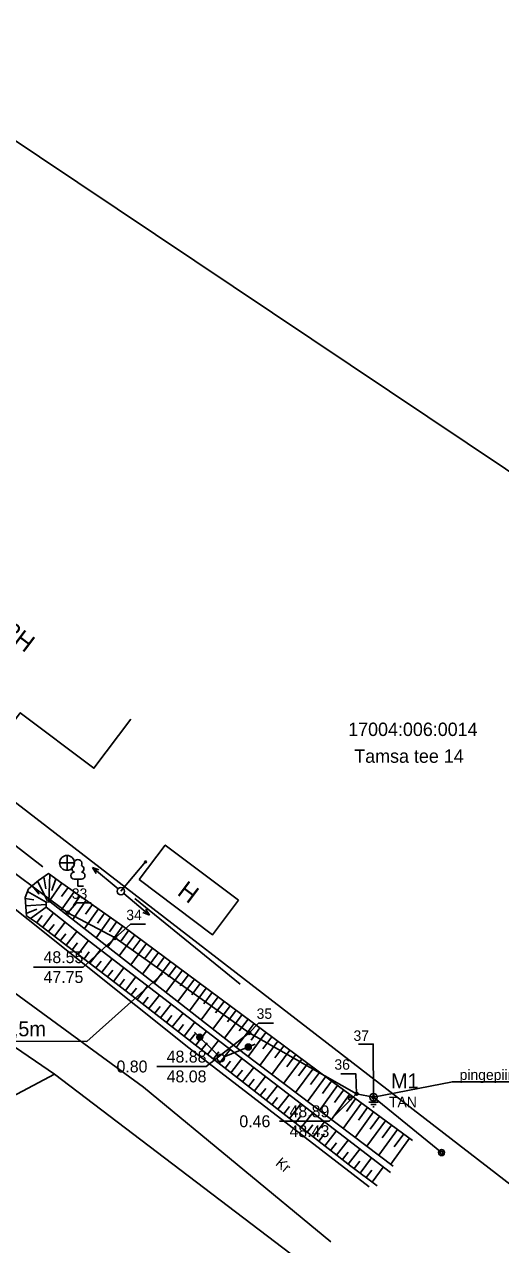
# Model space of a CAD drawing. Extents: x 643977 to 644381, y 6457457 to 6457867.
# Drawn here: x 644256.8 to 644288.8, y 6457546.1 to 6457628.1 of the extents above; entities that cross this region are included whole.
import ezdxf

# ---------------------------------------------------------------- set-up
doc = ezdxf.new("R2010")
doc.units = 0
for name, color, linetype in [('ABIJOONIS', 7, 'Continuous'), ('HALJASTUS', 7, 'Continuous'), ('HOONE', 7, 'Continuous'), ('KKAEV', 7, 'Continuous'), ('MOOTMPUNKT', 7, 'Continuous'), ('MPKAABEL', 7, 'Continuous'), ('MPOHULIIN', 7, 'Continuous'), ('PIIR', 7, 'Continuous'), ('POST', 7, 'Continuous'), ('PUU', 7, 'Continuous'), ('RELJEEF', 7, 'Continuous'), ('SIOHULIIN', 7, 'Continuous'), ('TEE', 7, 'Continuous')]:
    doc.layers.add(name, color=color, linetype=linetype)

msp = doc.modelspace()

# ---------------------------------------------------------------- linework, layer by layer
at = {"layer": 'ABIJOONIS'}
for points in [[(644259.713, 6457568.388), (644260.298, 6457569.064), (644261.298, 6457569.064)], [(644262.891, 6457566.699), (644263.943, 6457567.628), (644264.943, 6457567.628)], [(644271.921, 6457560.313), (644272.55, 6457560.965), (644273.55, 6457560.965)], [(644280.27, 6457555.988), (644280.259, 6457559.564), (644279.259, 6457559.564)], [(644279.137, 6457556.219), (644279.075, 6457557.567), (644278.075, 6457557.567)]]:
    msp.add_lwpolyline(points, dxfattribs=at)
at = {"layer": 'HALJASTUS'}
for p, q in [((644258.034, 6457571.483), (644247.502, 6457579.582)), ((644271.307, 6457563.578), (644264.214, 6457569.353))]:
    msp.add_line(p, q, dxfattribs=at)
at = {"layer": 'HOONE'}
for points in [[(644248.488, 6457593.021), (644245.977, 6457589.68), (644250.898, 6457585.981), (644250.174, 6457585.019), (644255.762, 6457580.818), (644256.522, 6457581.827), (644261.477, 6457578.102), (644263.952, 6457581.395)], [(644271.202, 6457569.232), (644266.269, 6457572.937), (644264.525, 6457570.615)], [(644271.202, 6457569.232), (644269.457, 6457566.909), (644264.525, 6457570.615)]]:
    msp.add_lwpolyline(points, dxfattribs=at)
at = {"layer": 'KKAEV'}
for p, q in [((644259.663, 6457571.241), (644259.663, 6457572.241)), ((644259.163, 6457571.741), (644260.163, 6457571.741))]:
    msp.add_line(p, q, dxfattribs=at)
msp.add_circle((644259.663, 6457571.741), 0.5, dxfattribs=at)
at = {"layer": 'MOOTMPUNKT'}
for centre in [(644259.713, 6457568.388), (644262.891, 6457566.699), (644271.921, 6457560.313), (644278.694, 6457555.911), (644279.137, 6457556.219), (644280.27, 6457555.988), (644284.852, 6457552.266)]:
    msp.add_circle(centre, 0.1, dxfattribs=at)
at = {"layer": 'MPKAABEL'}
for points in [[(644212.727, 6457604.721), (644212.787, 6457603.384), (644212.635, 6457602.989), (644212.886, 6457602.359), (644220.606, 6457597.153), (644222.47, 6457596.063), (644231.114, 6457590.695), (644237.777, 6457585.353), (644242.629, 6457581.344), (644246.678, 6457578.098), (644259.713, 6457568.388), (644262.891, 6457566.699), (644271.921, 6457560.313), (644279.137, 6457556.219), (644280.27, 6457555.988)], [(644212.727, 6457604.721), (644212.787, 6457603.384), (644212.635, 6457602.989), (644212.886, 6457602.359), (644220.606, 6457597.153), (644222.47, 6457596.063), (644231.114, 6457590.695), (644237.777, 6457585.353), (644242.629, 6457581.344), (644246.678, 6457578.098), (644259.713, 6457568.388), (644262.891, 6457566.699), (644271.921, 6457560.313), (644279.137, 6457556.219), (644280.27, 6457555.988)], [(644262.891, 6457566.699), (644260.75, 6457564.736), (644257.417, 6457564.736)], [(644230.795, 6457559.763), (644261.004, 6457559.737), (644266.084, 6457564.289)], [(644271.921, 6457560.313), (644269.031, 6457558.054), (644265.697, 6457558.054)], [(644279.137, 6457556.219), (644277.292, 6457554.374), (644273.959, 6457554.374)], [(644280.27, 6457555.988), (644280.27, 6457555.649)], [(644280.588, 6457555.649), (644279.952, 6457555.649)], [(644280.454, 6457555.499), (644280.086, 6457555.499)], [(644280.32, 6457555.349), (644280.22, 6457555.349)]]:
    msp.add_lwpolyline(points, dxfattribs=at)
at = {"layer": 'MPOHULIIN'}
for p, q in [((644261.369, 6457571.441), (644261.619, 6457571.037)), ((644261.369, 6457571.441), (644261.811, 6457571.265)), ((644263.095, 6457569.997), (644261.369, 6457571.441)), ((644263.478, 6457569.676), (644265.203, 6457568.232)), ((644265.203, 6457568.232), (644264.762, 6457568.408)), ((644265.203, 6457568.232), (644264.954, 6457568.636))]:
    msp.add_line(p, q, dxfattribs=at)
at = {"layer": 'PIIR'}
msp.add_lwpolyline([(644119.21, 6457655.5), (644137.18, 6457639.57), (644176.94, 6457610.8), (644193.44, 6457599.42), (644220.94, 6457583.42), (644258.83, 6457557.54), (644299.64, 6457526.51), (644330.13, 6457505.12), (644351.66, 6457500.83), (644373.13, 6457501.25), (644368.81, 6457508.24), (644366.6, 6457513.63), (644352.78, 6457513.35), (644335.16, 6457516.88), (644304.29, 6457538.7), (644233.94, 6457592.97), (644213.34, 6457605.08), (644212.32, 6457605.7), (644192.23, 6457620.22), (644172.44, 6457634.51), (644128.57, 6457664.58), (644105.62, 6457695.4)], dxfattribs=at)
for points in [[(644233.94, 6457592.97), (644304.29, 6457538.7), (644328.42, 6457571.95), (644255.15, 6457620.97), (644249.59, 6457612.49)], [(644187.08, 6457554.88), (644204.95, 6457528.94), (644258.83, 6457557.54), (644220.94, 6457583.42), (644193.44, 6457599.42), (644191.21, 6457575.04)], [(644258.83, 6457557.54), (644204.95, 6457528.94), (644209.32, 6457456.67), (644282.85, 6457490.46), (644299.64, 6457526.51)]]:
    msp.add_lwpolyline(points, close=True, dxfattribs=at)
at = {"layer": 'POST'}
for p, q in [((644264.943, 6457571.802), (644263.286, 6457569.836)), ((644284.852, 6457552.266), (644280.27, 6457555.988))]:
    msp.add_line(p, q, dxfattribs=at)
msp.add_lwpolyline([(644280.27, 6457555.988), (644285.583, 6457557.035), (644295.236, 6457557.035)], dxfattribs=at)
for centre, radius in [((644263.286, 6457569.836), 0.25), ((644270.008, 6457558.622), 0.25), ((644280.27, 6457555.988), 0.25), ((644284.852, 6457552.266), 0.2)]:
    msp.add_circle(centre, radius, dxfattribs=at)
for start, end in [(0, 180), (180, 0)]:
    msp.add_arc((644264.943, 6457571.802), 0.0625, start, end, dxfattribs=at)
at = {"layer": 'PUU'}
for p, q in [((644260.635, 6457570.644), (644260.155, 6457570.644)), ((644260.395, 6457570.169), (644260.395, 6457570.644)), ((644260.775, 6457570.169), (644260.395, 6457570.169))]:
    msp.add_line(p, q, dxfattribs=at)
for centre, radius, start, end in [((644260.225, 6457571.341), 0.233, 109.02174, 253.14154), ((644260.395, 6457571.689), 0.277, 332.5799, 207.4201), ((644260.565, 6457571.341), 0.233, 286.85082, 70.98591), ((644260.157, 6457570.881), 0.238, 90.0016, 269.3953), ((644260.632, 6457570.881), 0.238, 270.6047, 89.9984)]:
    msp.add_arc(centre, radius, start, end, dxfattribs=at)
at = {"layer": 'RELJEEF'}
for p, q in [((644258.239, 6457570.008), (644258.097, 6457570.804)), ((644258.509, 6457570.964), (644258.437, 6457569.121)), ((644258.914, 6457570.672), (644258.653, 6457569.875)), ((644257.005, 6457569.81), (644258.26, 6457569.109)), ((644257.786, 6457569.64), (644257.311, 6457570.189)), ((644258.352, 6457569.184), (644257.689, 6457570.516)), ((644258.437, 6457569.121), (644259.32, 6457570.379)), ((644259.265, 6457568.56), (644260.139, 6457569.805)), ((644259.3, 6457569.48), (644259.73, 6457570.092)), ((644256.848, 6457569.342), (644257.44, 6457569.248)), ((644258.265, 6457568.944), (644256.884, 6457568.844)), ((644260.053, 6457567.942), (644260.957, 6457569.23)), ((644260.103, 6457568.884), (644260.548, 6457569.518)), ((644260.907, 6457568.288), (644261.367, 6457568.943)), ((644257.632, 6457568.632), (644256.92, 6457568.345)), ((644257.211, 6457568), (644258.269, 6457568.766)), ((644258, 6457568.211), (644257.634, 6457567.733)), ((644258.759, 6457568.378), (644258.03, 6457567.428)), ((644260.841, 6457567.325), (644261.776, 6457568.656)), ((644261.63, 6457566.707), (644262.594, 6457568.081)), ((644261.71, 6457567.692), (644262.185, 6457568.369)), ((644258.789, 6457567.596), (644258.427, 6457567.124)), ((644259.543, 6457567.758), (644258.824, 6457566.82)), ((644262.418, 6457566.09), (644263.413, 6457567.507)), ((644262.514, 6457567.096), (644263.004, 6457567.794)), ((644259.578, 6457566.981), (644259.221, 6457566.516)), ((644260.327, 6457567.137), (644259.617, 6457566.211)), ((644261.112, 6457566.516), (644260.411, 6457565.603)), ((644263.168, 6457565.502), (644264.215, 6457566.91)), ((644263.294, 6457566.51), (644263.814, 6457567.209)), ((644264.089, 6457565.903), (644264.617, 6457566.612)), ((644260.367, 6457566.367), (644260.014, 6457565.907)), ((644261.158, 6457565.755), (644260.808, 6457565.298)), ((644261.904, 6457565.907), (644261.204, 6457564.994)), ((644263.955, 6457564.886), (644265.018, 6457566.314)), ((644264.743, 6457564.269), (644265.82, 6457565.717)), ((644264.884, 6457565.296), (644265.419, 6457566.015)), ((644261.951, 6457565.146), (644261.601, 6457564.69)), ((644262.697, 6457565.298), (644261.998, 6457564.386)), ((644265.53, 6457563.652), (644266.622, 6457565.12)), ((644265.679, 6457564.689), (644266.221, 6457565.418)), ((644266.474, 6457564.082), (644267.024, 6457564.821)), ((644262.744, 6457564.537), (644262.395, 6457564.081)), ((644263.49, 6457564.688), (644262.791, 6457563.777)), ((644264.283, 6457564.079), (644263.585, 6457563.168)), ((644266.318, 6457563.035), (644267.425, 6457564.523)), ((644267.269, 6457563.476), (644267.826, 6457564.225)), ((644263.538, 6457563.928), (644263.188, 6457563.473)), ((644264.331, 6457563.319), (644263.982, 6457562.864)), ((644265.084, 6457563.465), (644264.378, 6457562.559)), ((644267.105, 6457562.418), (644268.227, 6457563.926)), ((644267.893, 6457561.802), (644269.029, 6457563.329)), ((644268.064, 6457562.869), (644268.628, 6457563.628)), ((644265.126, 6457562.706), (644264.772, 6457562.252)), ((644265.877, 6457562.855), (644265.167, 6457561.944)), ((644268.68, 6457561.185), (644269.832, 6457562.732)), ((644268.859, 6457562.262), (644269.431, 6457563.031)), ((644269.654, 6457561.655), (644270.233, 6457562.434)), ((644265.917, 6457562.094), (644265.561, 6457561.637)), ((644266.67, 6457562.246), (644265.955, 6457561.33)), ((644267.463, 6457561.637), (644266.744, 6457560.715)), ((644269.468, 6457560.568), (644270.634, 6457562.135)), ((644270.255, 6457559.951), (644271.436, 6457561.539)), ((644270.448, 6457561.048), (644271.035, 6457561.837)), ((644266.708, 6457561.482), (644266.35, 6457561.022)), ((644267.499, 6457560.87), (644267.138, 6457560.407)), ((644268.256, 6457561.028), (644267.532, 6457560.1)), ((644271.043, 6457559.334), (644272.239, 6457560.942)), ((644271.243, 6457560.441), (644271.838, 6457561.24)), ((644268.29, 6457560.258), (644267.927, 6457559.792)), ((644269.049, 6457560.419), (644268.321, 6457559.485)), ((644271.834, 6457558.722), (644273.041, 6457560.345)), ((644272.038, 6457559.835), (644272.64, 6457560.643)), ((644272.838, 6457559.234), (644273.442, 6457560.046)), ((644269.081, 6457559.646), (644268.715, 6457559.177)), ((644269.842, 6457559.81), (644269.11, 6457558.87)), ((644270.636, 6457559.201), (644269.898, 6457558.255)), ((644272.633, 6457558.12), (644273.843, 6457559.748)), ((644273.431, 6457557.518), (644274.646, 6457559.151)), ((644273.638, 6457558.634), (644274.245, 6457559.45)), ((644269.871, 6457559.034), (644269.504, 6457558.562)), ((644270.662, 6457558.422), (644270.293, 6457557.948)), ((644271.429, 6457558.592), (644270.687, 6457557.64)), ((644274.229, 6457556.916), (644275.448, 6457558.554)), ((644274.439, 6457558.035), (644275.047, 6457558.853)), ((644275.239, 6457557.435), (644275.849, 6457558.256)), ((644271.453, 6457557.81), (644271.081, 6457557.333)), ((644272.222, 6457557.982), (644271.475, 6457557.025)), ((644275.028, 6457556.314), (644276.25, 6457557.957)), ((644276.039, 6457556.836), (644276.652, 6457557.659)), ((644272.244, 6457557.198), (644271.87, 6457556.718)), ((644273.015, 6457557.373), (644272.264, 6457556.41)), ((644273.035, 6457556.586), (644272.658, 6457556.103)), ((644273.808, 6457556.764), (644273.053, 6457555.795)), ((644275.826, 6457555.712), (644277.053, 6457557.36)), ((644276.64, 6457555.098), (644277.859, 6457556.769)), ((644276.848, 6457556.232), (644277.455, 6457557.064)), ((644273.826, 6457555.974), (644273.447, 6457555.488)), ((644274.601, 6457556.155), (644273.841, 6457555.181)), ((644277.438, 6457554.496), (644278.667, 6457556.179)), ((644277.651, 6457555.636), (644278.263, 6457556.474)), ((644278.454, 6457555.04), (644279.071, 6457555.885)), ((644274.617, 6457555.362), (644274.236, 6457554.873)), ((644275.394, 6457555.546), (644274.63, 6457554.566)), ((644278.237, 6457553.894), (644279.475, 6457555.59)), ((644279.035, 6457553.292), (644280.282, 6457555)), ((644279.257, 6457554.444), (644279.878, 6457555.295)), ((644275.407, 6457554.75), (644275.024, 6457554.258)), ((644276.187, 6457554.937), (644275.418, 6457553.951)), ((644276.198, 6457554.138), (644275.813, 6457553.643)), ((644276.98, 6457554.328), (644276.207, 6457553.336)), ((644279.834, 6457552.69), (644281.09, 6457554.411)), ((644280.06, 6457553.848), (644280.686, 6457554.705)), ((644276.989, 6457553.526), (644276.601, 6457553.028)), ((644277.773, 6457553.718), (644276.996, 6457552.721)), ((644280.632, 6457552.087), (644281.898, 6457553.821)), ((644280.863, 6457553.252), (644281.494, 6457554.116)), ((644281.666, 6457552.656), (644282.302, 6457553.526)), ((644277.78, 6457552.914), (644277.39, 6457552.414)), ((644278.567, 6457553.109), (644277.784, 6457552.106)), ((644279.36, 6457552.5), (644278.573, 6457551.491)), ((644281.431, 6457551.485), (644282.705, 6457553.231)), ((644278.571, 6457552.302), (644278.179, 6457551.799)), ((644279.353, 6457551.7), (644278.971, 6457551.188)), ((644280.132, 6457551.907), (644279.371, 6457550.889)), ((644280.15, 6457551.096), (644279.772, 6457550.59)), ((644280.925, 6457551.298), (644280.173, 6457550.291))]:
    msp.add_line(p, q, dxfattribs=at)
for points in [[(644282.907, 6457553.084), (644277.248, 6457557.215), (644263.426, 6457567.498), (644259.319, 6457570.38), (644258.422, 6457571.026), (644257.74, 6457570.56), (644257.076, 6457569.986), (644256.843, 6457569.412), (644256.932, 6457568.174), (644257.619, 6457567.744), (644264.313, 6457562.61), (644278.742, 6457551.359), (644280.522, 6457550.03)], [(644281.592, 6457551.363), (644271.568, 6457558.923), (644258.538, 6457569.129), (644258.26, 6457569.109), (644258.269, 6457568.766), (644261.145, 6457566.49), (644281.418, 6457550.919)]]:
    msp.add_lwpolyline(points, dxfattribs=at)
at = {"layer": 'SIOHULIIN'}
for p, q in [((644269.83, 6457558.798), (644268.235, 6457560.372)), ((644270.239, 6457558.715), (644272.319, 6457559.55))]:
    msp.add_line(p, q, dxfattribs=at)
for centre, radius in [((644268.588, 6457560.023), 0.199), ((644268.588, 6457560.023), 0.19), ((644268.588, 6457560.023), 0.18), ((644268.588, 6457560.023), 0.171), ((644268.588, 6457560.023), 0.162), ((644268.588, 6457560.023), 0.152), ((644268.588, 6457560.023), 0.143), ((644268.588, 6457560.023), 0.133), ((644268.588, 6457560.023), 0.124), ((644268.588, 6457560.023), 0.114), ((644268.588, 6457560.023), 0.105), ((644268.588, 6457560.023), 0.0953), ((644268.588, 6457560.023), 0.0858), ((644268.588, 6457560.023), 0.0763), ((644268.588, 6457560.023), 0.0669), ((644268.588, 6457560.023), 0.0574), ((644268.588, 6457560.023), 0.0479), ((644268.588, 6457560.023), 0.0385), ((644268.588, 6457560.023), 0.029), ((644268.588, 6457560.023), 0.0195), ((644268.588, 6457560.023), 0.0101), ((644268.588, 6457560.023), 0.00061), ((644271.858, 6457559.365), 0.199), ((644271.858, 6457559.365), 0.19), ((644271.858, 6457559.365), 0.18), ((644271.858, 6457559.365), 0.171), ((644271.858, 6457559.365), 0.162), ((644271.858, 6457559.365), 0.152), ((644271.858, 6457559.365), 0.143), ((644271.858, 6457559.365), 0.133), ((644271.858, 6457559.365), 0.124), ((644271.858, 6457559.365), 0.114), ((644271.858, 6457559.365), 0.105), ((644271.858, 6457559.365), 0.0953), ((644271.858, 6457559.365), 0.0858), ((644271.858, 6457559.365), 0.0763), ((644271.858, 6457559.365), 0.0669), ((644271.858, 6457559.365), 0.0574), ((644271.858, 6457559.365), 0.0479), ((644271.858, 6457559.365), 0.0385), ((644271.858, 6457559.365), 0.029), ((644271.858, 6457559.365), 0.0195), ((644271.858, 6457559.365), 0.0101), ((644271.858, 6457559.365), 0.00061)]:
    msp.add_circle(centre, radius, dxfattribs=at)
at = {"layer": 'TEE'}
for points in [[(644165.209, 6457630.911), (644174.337, 6457623.878), (644186.272, 6457614.624), (644201.035, 6457604.979), (644215.289, 6457597.386), (644225.394, 6457591.42), (644240.377, 6457581.381), (644253.475, 6457570.785), (644267.864, 6457559.308)], [(644223.424, 6457587.828), (644237.787, 6457577.75), (644250.576, 6457567.066), (644264.806, 6457556.67)], [(644267.864, 6457559.308), (644279.984, 6457549.963)], [(644264.806, 6457556.67), (644277.411, 6457546.273)]]:
    msp.add_lwpolyline(points, dxfattribs=at)

# ---------------------------------------------------------------- texts
at = {"layer": 'ABIJOONIS'}
for s, p in [(' 33', (644259.726, 6457569.326)), (' 34', (644263.391, 6457567.891)), (' 35', (644272.155, 6457561.257)), (' 37', (644278.667, 6457559.777)), (' 36', (644277.385, 6457557.839))]:
    msp.add_text(s, height=0.7, dxfattribs=at).set_placement(p)
at = {"layer": 'HOONE'}
for s, rotation, p in [('2H', 323.0655, (644255.26, 6457587.062)), ('H', 323.08583, (644267.007, 6457569.644))]:
    msp.add_text(s, height=1.2, rotation=rotation, dxfattribs=at).set_placement(p)
at = {"layer": 'MPKAABEL'}
for s, height, p in [('48.55', 0.8, (644258.084, 6457565.003)), ('47.75', 0.8, (644258.084, 6457563.669)), ('Nr 11103 40782JK-M1 AXPK4x120 L=84,5m', 1, (644231.595, 6457560.086)), ('48.88', 0.8, (644266.364, 6457558.321)), ('0.80', 0.8, (644262.991, 6457557.654)), ('48.08', 0.8, (644266.364, 6457556.987)), ('48.89', 0.8, (644274.626, 6457554.641)), ('0.46', 0.8, (644271.253, 6457553.974)), ('48.43', 0.8, (644274.626, 6457553.308))]:
    msp.add_text(s, height=height, dxfattribs=at).set_placement(p)
at = {"layer": 'PIIR'}
for s, p in [('17004:006:0014', (644278.571, 6457580.269)), ('Tamsa tee 14', (644278.98, 6457578.469))]:
    msp.add_text(s, height=0.9, dxfattribs=at).set_placement(p)
at = {"layer": 'POST'}
for s, height, p in [('M1', 1, (644281.448, 6457556.586)), ('pingepiirikud LVA440', 0.7, (644286.065, 6457557.15)), ('TAN', 0.7, (644281.315, 6457555.319))]:
    msp.add_text(s, height=height, dxfattribs=at).set_placement(p)
at = {"layer": 'TEE'}
msp.add_text('Kr', height=0.7, rotation=320.00064, dxfattribs=at).set_placement((644273.631, 6457551.464))

doc.saveas('drawing.dxf')
